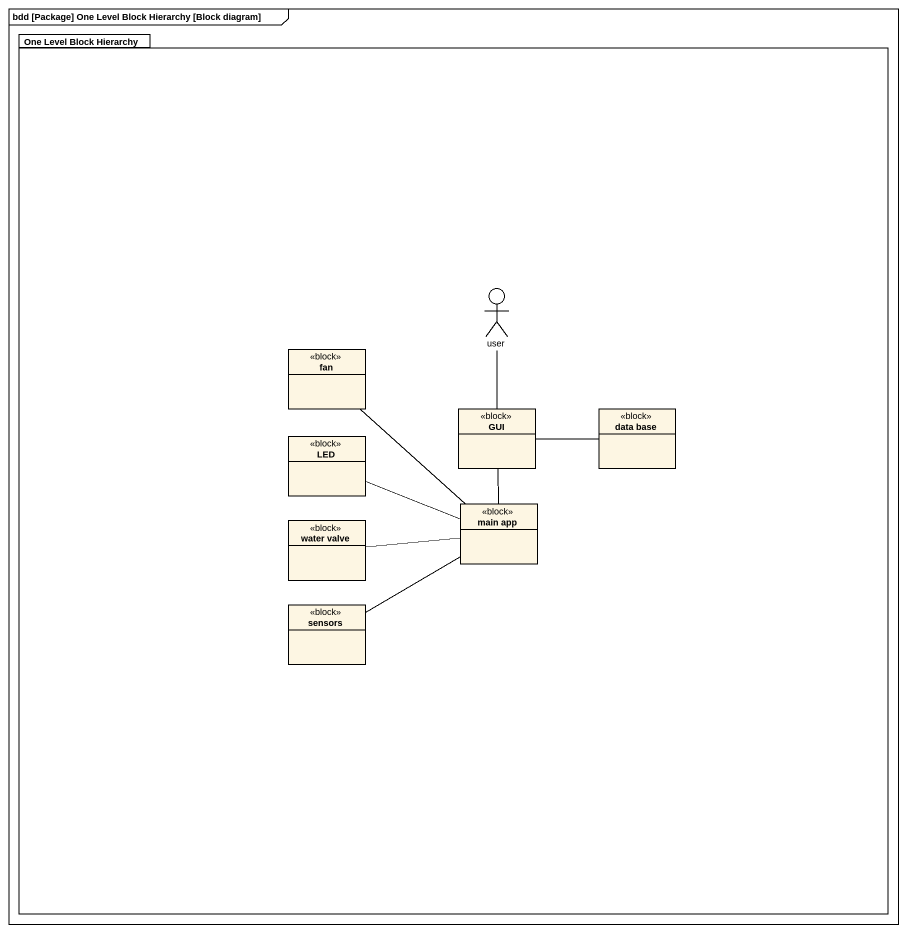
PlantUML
@startuml
mainframe bdd [Package] One Level Block Hierarchy [Block diagram]
allowmixing
hide circle
hide empty members
package "One Level Block Hierarchy" as One_Level_Block_Hierarchy {
  actor user
  class fan <<block>>
  class GUI <<block>>
  class "data base" as data_base <<block>>
  class LED <<block>>
  class "main app" as main_app <<block>>
  class "water valve" as water_valve <<block>>
  class sensors <<block>>
}
user -- GUI
fan -- main_app
GUI -right- data_base
GUI -- main_app
LED -right- main_app
water_valve -right- main_app
sensors -right- main_app
@enduml
